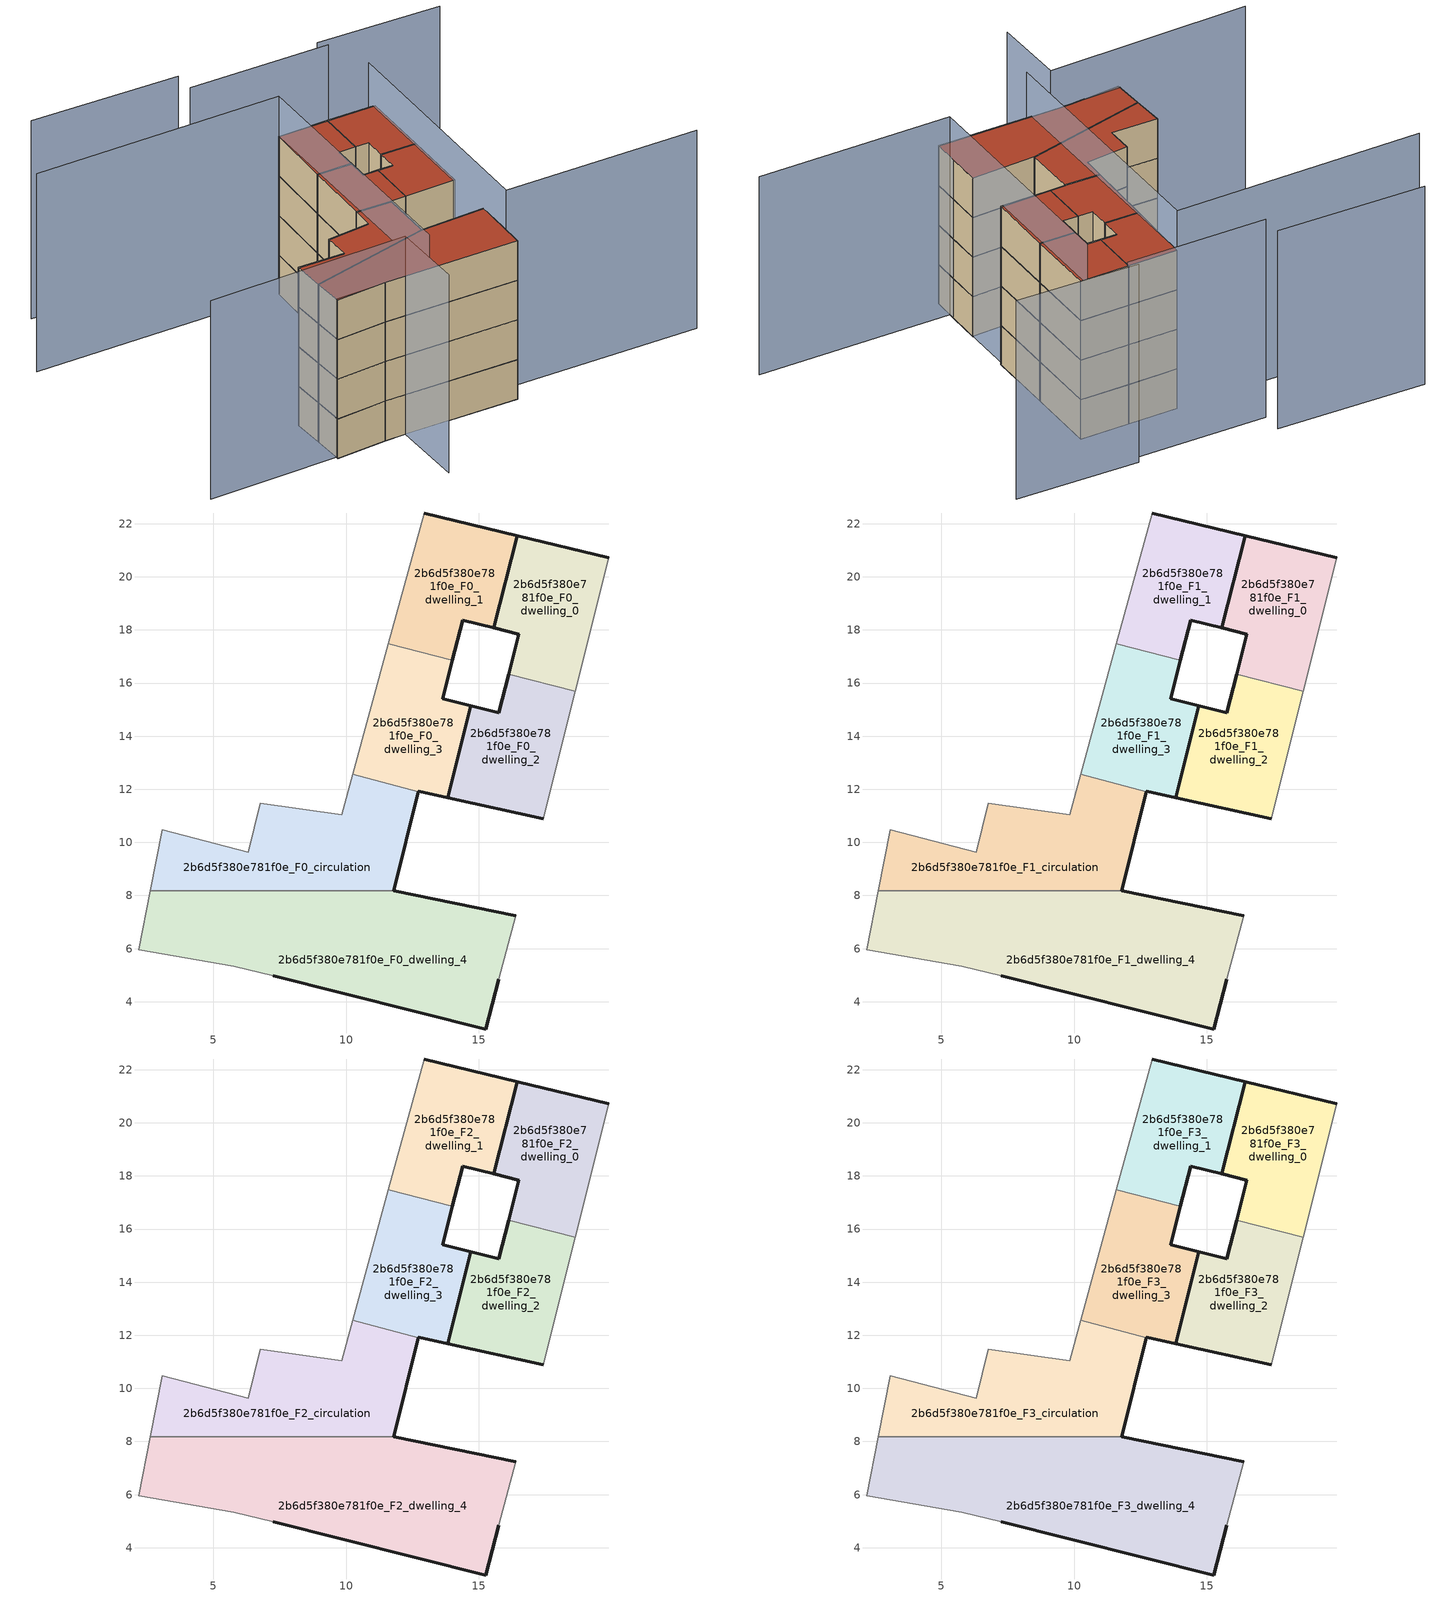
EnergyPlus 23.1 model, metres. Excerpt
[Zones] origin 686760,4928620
2b6d5f380e781f0e_F0_dwelling_0
 floor ground (EU_floor_Construction): 18.63,15.7 19.9,20.71 16.45,21.55 15.57,18.07 16.5,17.84 16.12,16.33 z0
 wall outside (EU_wall_Construction): 16.12,16.33 16.5,17.84 15.57,18.07 16.45,21.55 19.9,20.71 z0:3
 wall adiabatic (EU_wall_Construction): 19.9,20.71 18.63,15.7 z0:3
 wall to 2b6d5f380e781f0e_F0_dwelling_2 (EU_wall_Construction): 18.63,15.7 16.12,16.33 z0:3
2b6d5f380e781f0e_F0_dwelling_1
 floor ground (EU_floor_Construction): 15.57,18.07 16.45,21.55 12.95,22.4 11.6,17.47 14.01,16.86 14.39,18.37 z0
 wall outside (EU_wall_Construction): 12.95,22.4 16.45,21.55 15.57,18.07 14.39,18.37 14.01,16.86 z0:3
 wall adiabatic (EU_wall_Construction): 11.6,17.47 12.95,22.4 z0:3
 wall to 2b6d5f380e781f0e_F0_dwelling_3 (EU_wall_Construction): 14.01,16.86 11.6,17.47 z0:3
2b6d5f380e781f0e_F0_dwelling_2
 floor ground (EU_floor_Construction): 17.42,10.88 18.63,15.7 16.12,16.33 15.76,14.88 14.7,15.15 13.82,11.69 z0
 wall outside (EU_wall_Construction): 17.42,10.88 13.82,11.69 14.7,15.15 15.76,14.88 16.12,16.33 z0:3
 wall adiabatic (EU_wall_Construction): 18.63,15.7 17.42,10.88 z0:3
2b6d5f380e781f0e_F0_dwelling_3
 floor ground (EU_floor_Construction): 13.82,11.69 14.7,15.15 13.64,15.41 14.01,16.86 11.6,17.47 10.26,12.57 12.72,11.91 12.73,11.93 z0
 wall outside (EU_wall_Construction): 14.01,16.86 13.64,15.41 14.7,15.15 13.82,11.69 12.73,11.93 12.72,11.91 z0:3
 wall adiabatic (EU_wall_Construction): 10.26,12.57 11.6,17.47 z0:3
 wall to 2b6d5f380e781f0e_F0_circulation (EU_wall_Construction): 12.72,11.91 10.26,12.57 z0:3
2b6d5f380e781f0e_F0_dwelling_4
 floor ground (EU_floor_Construction): 15.27,2.97 15.76,4.85 16.39,7.24 11.8,8.18 2.63,8.18 2.19,5.96 5.78,5.34 7.26,4.98 z0
 wall outside (EU_wall_Construction): 15.76,4.85 15.27,2.97 7.26,4.98 / 11.8,8.18 16.39,7.24 z0:3
 wall adiabatic (EU_wall_Construction): 16.39,7.24 15.76,4.85 / 7.26,4.98 5.78,5.34 2.19,5.96 2.63,8.18 z0:3
 wall to 2b6d5f380e781f0e_F0_circulation (EU_wall_Construction): 2.63,8.18 11.8,8.18 z0:3
2b6d5f380e781f0e_F0_circulation
 floor ground (EU_floor_Construction): 11.8,8.18 12.72,11.91 10.26,12.57 9.84,11.05 6.78,11.48 6.32,9.62 3.09,10.47 2.63,8.18 z0
 wall outside (EU_wall_Construction): 12.72,11.91 11.8,8.18 z0:3
 wall adiabatic (EU_wall_Construction): 2.63,8.18 3.09,10.47 6.32,9.62 6.78,11.48 9.84,11.05 10.26,12.57 z0:3
2b6d5f380e781f0e_F1_dwelling_0
 floor to 2b6d5f380e781f0e_F0_dwelling_0 (EU_floor_Construction): 18.63,15.7 19.9,20.71 16.45,21.55 15.57,18.07 16.5,17.84 16.12,16.33 z3
 wall outside (EU_wall_Construction): 16.12,16.33 16.5,17.84 15.57,18.07 16.45,21.55 19.9,20.71 z3:6
 wall adiabatic (EU_wall_Construction): 19.9,20.71 18.63,15.7 z3:6
 wall to 2b6d5f380e781f0e_F1_dwelling_2 (EU_wall_Construction): 18.63,15.7 16.12,16.33 z3:6
2b6d5f380e781f0e_F1_dwelling_1
 floor to 2b6d5f380e781f0e_F0_dwelling_1 (EU_floor_Construction): 15.57,18.07 16.45,21.55 12.95,22.4 11.6,17.47 14.01,16.86 14.39,18.37 z3
 wall outside (EU_wall_Construction): 12.95,22.4 16.45,21.55 15.57,18.07 14.39,18.37 14.01,16.86 z3:6
 wall adiabatic (EU_wall_Construction): 11.6,17.47 12.95,22.4 z3:6
 wall to 2b6d5f380e781f0e_F1_dwelling_3 (EU_wall_Construction): 14.01,16.86 11.6,17.47 z3:6
2b6d5f380e781f0e_F1_dwelling_2
 floor to 2b6d5f380e781f0e_F0_dwelling_2 (EU_floor_Construction): 17.42,10.88 18.63,15.7 16.12,16.33 15.76,14.88 14.7,15.15 13.82,11.69 z3
 wall outside (EU_wall_Construction): 17.42,10.88 13.82,11.69 14.7,15.15 15.76,14.88 16.12,16.33 z3:6
 wall adiabatic (EU_wall_Construction): 18.63,15.7 17.42,10.88 z3:6
2b6d5f380e781f0e_F1_dwelling_3
 floor to 2b6d5f380e781f0e_F0_dwelling_3 (EU_floor_Construction): 13.82,11.69 14.7,15.15 13.64,15.41 14.01,16.86 11.6,17.47 10.26,12.57 12.72,11.91 12.73,11.93 z3
 wall outside (EU_wall_Construction): 14.01,16.86 13.64,15.41 14.7,15.15 13.82,11.69 12.73,11.93 12.72,11.91 z3:6
 wall adiabatic (EU_wall_Construction): 10.26,12.57 11.6,17.47 z3:6
 wall to 2b6d5f380e781f0e_F1_circulation (EU_wall_Construction): 12.72,11.91 10.26,12.57 z3:6
2b6d5f380e781f0e_F1_dwelling_4
 floor to 2b6d5f380e781f0e_F0_dwelling_4 (EU_floor_Construction): 15.27,2.97 15.76,4.85 16.39,7.24 11.8,8.18 2.63,8.18 2.19,5.96 5.78,5.34 7.26,4.98 z3
 wall outside (EU_wall_Construction): 15.76,4.85 15.27,2.97 7.26,4.98 / 11.8,8.18 16.39,7.24 z3:6
 wall adiabatic (EU_wall_Construction): 16.39,7.24 15.76,4.85 / 7.26,4.98 5.78,5.34 2.19,5.96 2.63,8.18 z3:6
 wall to 2b6d5f380e781f0e_F1_circulation (EU_wall_Construction): 2.63,8.18 11.8,8.18 z3:6
2b6d5f380e781f0e_F1_circulation
 floor to 2b6d5f380e781f0e_F0_circulation (EU_floor_Construction): 11.8,8.18 12.72,11.91 10.26,12.57 9.84,11.05 6.78,11.48 6.32,9.62 3.09,10.47 2.63,8.18 z3
 wall outside (EU_wall_Construction): 12.72,11.91 11.8,8.18 z3:6
 wall adiabatic (EU_wall_Construction): 2.63,8.18 3.09,10.47 6.32,9.62 6.78,11.48 9.84,11.05 10.26,12.57 z3:6
2b6d5f380e781f0e_F2_dwelling_0
 floor to 2b6d5f380e781f0e_F1_dwelling_0 (EU_floor_Construction): 18.63,15.7 19.9,20.71 16.45,21.55 15.57,18.07 16.5,17.84 16.12,16.33 z6
 wall outside (EU_wall_Construction): 16.12,16.33 16.5,17.84 15.57,18.07 16.45,21.55 19.9,20.71 z6:9
 wall adiabatic (EU_wall_Construction): 19.9,20.71 18.63,15.7 z6:9
 wall to 2b6d5f380e781f0e_F2_dwelling_2 (EU_wall_Construction): 18.63,15.7 16.12,16.33 z6:9
2b6d5f380e781f0e_F2_dwelling_1
 floor to 2b6d5f380e781f0e_F1_dwelling_1 (EU_floor_Construction): 15.57,18.07 16.45,21.55 12.95,22.4 11.6,17.47 14.01,16.86 14.39,18.37 z6
 wall outside (EU_wall_Construction): 12.95,22.4 16.45,21.55 15.57,18.07 14.39,18.37 14.01,16.86 z6:9
 wall adiabatic (EU_wall_Construction): 11.6,17.47 12.95,22.4 z6:9
 wall to 2b6d5f380e781f0e_F2_dwelling_3 (EU_wall_Construction): 14.01,16.86 11.6,17.47 z6:9
2b6d5f380e781f0e_F2_dwelling_2
 floor to 2b6d5f380e781f0e_F1_dwelling_2 (EU_floor_Construction): 17.42,10.88 18.63,15.7 16.12,16.33 15.76,14.88 14.7,15.15 13.82,11.69 z6
 wall outside (EU_wall_Construction): 17.42,10.88 13.82,11.69 14.7,15.15 15.76,14.88 16.12,16.33 z6:9
 wall adiabatic (EU_wall_Construction): 18.63,15.7 17.42,10.88 z6:9
2b6d5f380e781f0e_F2_dwelling_3
 floor to 2b6d5f380e781f0e_F1_dwelling_3 (EU_floor_Construction): 13.82,11.69 14.7,15.15 13.64,15.41 14.01,16.86 11.6,17.47 10.26,12.57 12.72,11.91 12.73,11.93 z6
 wall outside (EU_wall_Construction): 14.01,16.86 13.64,15.41 14.7,15.15 13.82,11.69 12.73,11.93 12.72,11.91 z6:9
 wall adiabatic (EU_wall_Construction): 10.26,12.57 11.6,17.47 z6:9
 wall to 2b6d5f380e781f0e_F2_circulation (EU_wall_Construction): 12.72,11.91 10.26,12.57 z6:9
2b6d5f380e781f0e_F2_dwelling_4
 floor to 2b6d5f380e781f0e_F1_dwelling_4 (EU_floor_Construction): 15.27,2.97 15.76,4.85 16.39,7.24 11.8,8.18 2.63,8.18 2.19,5.96 5.78,5.34 7.26,4.98 z6
 wall outside (EU_wall_Construction): 15.76,4.85 15.27,2.97 7.26,4.98 / 11.8,8.18 16.39,7.24 z6:9
 wall adiabatic (EU_wall_Construction): 16.39,7.24 15.76,4.85 / 7.26,4.98 5.78,5.34 2.19,5.96 2.63,8.18 z6:9
 wall to 2b6d5f380e781f0e_F2_circulation (EU_wall_Construction): 2.63,8.18 11.8,8.18 z6:9
2b6d5f380e781f0e_F2_circulation
 floor to 2b6d5f380e781f0e_F1_circulation (EU_floor_Construction): 11.8,8.18 12.72,11.91 10.26,12.57 9.84,11.05 6.78,11.48 6.32,9.62 3.09,10.47 2.63,8.18 z6
 wall outside (EU_wall_Construction): 12.72,11.91 11.8,8.18 z6:9
 wall adiabatic (EU_wall_Construction): 2.63,8.18 3.09,10.47 6.32,9.62 6.78,11.48 9.84,11.05 10.26,12.57 z6:9
2b6d5f380e781f0e_F3_dwelling_0
 floor to 2b6d5f380e781f0e_F2_dwelling_0 (EU_floor_Construction): 18.63,15.7 19.9,20.71 16.45,21.55 15.57,18.07 16.5,17.84 16.12,16.33 z9
 wall outside (EU_wall_Construction): 16.12,16.33 16.5,17.84 15.57,18.07 16.45,21.55 19.9,20.71 z9:12
 wall adiabatic (EU_wall_Construction): 19.9,20.71 18.63,15.7 z9:12
 wall to 2b6d5f380e781f0e_F3_dwelling_2 (EU_wall_Construction): 18.63,15.7 16.12,16.33 z9:12
 roof outside (EU_roof_Construction): 19.9,20.71 18.63,15.7 16.12,16.33 16.5,17.84 15.57,18.07 16.45,21.55 z12
2b6d5f380e781f0e_F3_dwelling_1
 floor to 2b6d5f380e781f0e_F2_dwelling_1 (EU_floor_Construction): 15.57,18.07 16.45,21.55 12.95,22.4 11.6,17.47 14.01,16.86 14.39,18.37 z9
 wall outside (EU_wall_Construction): 12.95,22.4 16.45,21.55 15.57,18.07 14.39,18.37 14.01,16.86 z9:12
 wall adiabatic (EU_wall_Construction): 11.6,17.47 12.95,22.4 z9:12
 wall to 2b6d5f380e781f0e_F3_dwelling_3 (EU_wall_Construction): 14.01,16.86 11.6,17.47 z9:12
 roof outside (EU_roof_Construction): 16.45,21.55 15.57,18.07 14.39,18.37 14.01,16.86 11.6,17.47 12.95,22.4 z12
2b6d5f380e781f0e_F3_dwelling_2
 floor to 2b6d5f380e781f0e_F2_dwelling_2 (EU_floor_Construction): 17.42,10.88 18.63,15.7 16.12,16.33 15.76,14.88 14.7,15.15 13.82,11.69 z9
 wall outside (EU_wall_Construction): 17.42,10.88 13.82,11.69 14.7,15.15 15.76,14.88 16.12,16.33 z9:12
 wall adiabatic (EU_wall_Construction): 18.63,15.7 17.42,10.88 z9:12
 roof outside (EU_roof_Construction): 18.63,15.7 17.42,10.88 13.82,11.69 14.7,15.15 15.76,14.88 16.12,16.33 z12
2b6d5f380e781f0e_F3_dwelling_3
 floor to 2b6d5f380e781f0e_F2_dwelling_3 (EU_floor_Construction): 13.82,11.69 14.7,15.15 13.64,15.41 14.01,16.86 11.6,17.47 10.26,12.57 12.72,11.91 12.73,11.93 z9
 wall outside (EU_wall_Construction): 14.01,16.86 13.64,15.41 14.7,15.15 13.82,11.69 12.73,11.93 12.72,11.91 z9:12
 wall adiabatic (EU_wall_Construction): 10.26,12.57 11.6,17.47 z9:12
 wall to 2b6d5f380e781f0e_F3_circulation (EU_wall_Construction): 12.72,11.91 10.26,12.57 z9:12
 roof outside (EU_roof_Construction): 14.01,16.86 13.64,15.41 14.7,15.15 13.82,11.69 12.73,11.93 12.72,11.91 10.26,12.57 11.6,17.47 z12
2b6d5f380e781f0e_F3_dwelling_4
 floor to 2b6d5f380e781f0e_F2_dwelling_4 (EU_floor_Construction): 15.27,2.97 15.76,4.85 16.39,7.24 11.8,8.18 2.63,8.18 2.19,5.96 5.78,5.34 7.26,4.98 z9
 wall outside (EU_wall_Construction): 15.76,4.85 15.27,2.97 7.26,4.98 / 11.8,8.18 16.39,7.24 z9:12
 wall adiabatic (EU_wall_Construction): 16.39,7.24 15.76,4.85 / 7.26,4.98 5.78,5.34 2.19,5.96 2.63,8.18 z9:12
 wall to 2b6d5f380e781f0e_F3_circulation (EU_wall_Construction): 2.63,8.18 11.8,8.18 z9:12
 roof outside (EU_roof_Construction): 16.39,7.24 15.76,4.85 15.27,2.97 7.26,4.98 5.78,5.34 2.19,5.96 2.63,8.18 11.8,8.18 z12
2b6d5f380e781f0e_F3_circulation
 floor to 2b6d5f380e781f0e_F2_circulation (EU_floor_Construction): 11.8,8.18 12.72,11.91 10.26,12.57 9.84,11.05 6.78,11.48 6.32,9.62 3.09,10.47 2.63,8.18 z9
 wall outside (EU_wall_Construction): 12.72,11.91 11.8,8.18 z9:12
 wall adiabatic (EU_wall_Construction): 2.63,8.18 3.09,10.47 6.32,9.62 6.78,11.48 9.84,11.05 10.26,12.57 z9:12
 roof outside (EU_roof_Construction): 12.72,11.91 11.8,8.18 2.63,8.18 3.09,10.47 6.32,9.62 6.78,11.48 9.84,11.05 10.26,12.57 z12
shading: -6.91,8.21 7.26,5.01 / 7.26,5.01 6.1,-0.16 / 29.25,0.99 15.64,4.38 / 15.64,4.38 19.84,21.23 / -4.44,26.63 12.95,22.4 / 12.95,22.4 8.5,4.08 / 19.42,24.54 9.65,27.06 / 27.7,22.85 19.12,25.2 / 10.04,28.56 -0.31,31.35 z0:15
[Building]
EU S2 Campaign: North Axis=0; Terrain=City; Solar Distribution=FullExterior
[Site:Location]
Bologna: Latitude=44.5; Longitude=11.25; Time Zone=1; Elevation=37
[SizingPeriod:WeatherFileDays]
AnnualSizingPeriod: Begin Month=1; Begin Day of Month=1; End Month=12; End Day of Month=31; Day of Week for Start Day=Monday; Use Weather File Daylight Saving Period=No; Use Weather File Rain and Snow Indicators=No
[MATERIAL]
EU_InternalMass_Material: Roughness=MediumRough; Thickness=0.1; Conductivity=1; Density=1800; Specific Heat=900; Thermal Absorptance=0.9; Solar Absorptance=0.7; Visible Absorptance=0.7
[MATERIAL:NOMASS] Roughness=MediumRough; Thermal Absorptance=0.9; Solar Absorptance=0.7; Visible Absorptance=0.7
Name | Thermal Resistance
EU_wall_NoMass | 0.781309
EU_roof_NoMass | 0.418499
EU_floor_NoMass | 0.563442
[CONSTRUCTION]
EU_wall_Construction: EU_wall_NoMass
EU_roof_Construction: EU_roof_NoMass
EU_floor_Construction: EU_floor_NoMass
EU_InternalMass_Construction: EU_InternalMass_Material
[ZONE] Type=1; Multiplier=1; Ceiling Height=autocalculate; Floor Area=autocalculate; Part of Total Floor Area=Yes
Name | Volume
2b6d5f380e781f0e_F0_dwelling_0 | 50.4705
2b6d5f380e781f0e_F1_dwelling_0; 2b6d5f380e781f0e_F2_dwelling_0; 2b6d5f380e781f0e_F3_dwelling_0 | 50.4712
2b6d5f380e781f0e_F0_dwelling_1; 2b6d5f380e781f0e_F1_dwelling_1; 2b6d5f380e781f0e_F2_dwelling_1; 2b6d5f380e781f0e_F3_dwelling_1 | 50.4771
2b6d5f380e781f0e_F0_dwelling_2 | 50.4756
2b6d5f380e781f0e_F1_dwelling_2; 2b6d5f380e781f0e_F2_dwelling_2; 2b6d5f380e781f0e_F3_dwelling_2; 2b6d5f380e781f0e_F1_dwelling_3; 2b6d5f380e781f0e_F2_dwelling_3; 2b6d5f380e781f0e_F3_dwelling_3 | 50.4749
2b6d5f380e781f0e_F0_dwelling_3 | 50.4741
2b6d5f380e781f0e_F0_dwelling_4; 2b6d5f380e781f0e_F1_dwelling_4; 2b6d5f380e781f0e_F2_dwelling_4; 2b6d5f380e781f0e_F3_dwelling_4 | 144.068
2b6d5f380e781f0e_F0_circulation | 80.6118
2b6d5f380e781f0e_F1_circulation; 2b6d5f380e781f0e_F2_circulation; 2b6d5f380e781f0e_F3_circulation | 80.614
[INTERNALMASS] Construction=EU_InternalMass_Construction
Name | Zone or ZoneList | Surface Area
2b6d5f380e781f0e_F0_dwelling_0_EU_InternalMass | 2b6d5f380e781f0e_F0_dwelling_0 | 16.8248
2b6d5f380e781f0e_F0_dwelling_1_EU_InternalMass | 2b6d5f380e781f0e_F0_dwelling_1 | 16.8248
2b6d5f380e781f0e_F0_dwelling_2_EU_InternalMass | 2b6d5f380e781f0e_F0_dwelling_2 | 16.8248
2b6d5f380e781f0e_F0_dwelling_3_EU_InternalMass | 2b6d5f380e781f0e_F0_dwelling_3 | 16.8248
2b6d5f380e781f0e_F0_dwelling_4_EU_InternalMass | 2b6d5f380e781f0e_F0_dwelling_4 | 48.0227
2b6d5f380e781f0e_F1_dwelling_0_EU_InternalMass | 2b6d5f380e781f0e_F1_dwelling_0 | 16.8248
2b6d5f380e781f0e_F1_dwelling_1_EU_InternalMass | 2b6d5f380e781f0e_F1_dwelling_1 | 16.8248
2b6d5f380e781f0e_F1_dwelling_2_EU_InternalMass | 2b6d5f380e781f0e_F1_dwelling_2 | 16.8248
2b6d5f380e781f0e_F1_dwelling_3_EU_InternalMass | 2b6d5f380e781f0e_F1_dwelling_3 | 16.8248
2b6d5f380e781f0e_F1_dwelling_4_EU_InternalMass | 2b6d5f380e781f0e_F1_dwelling_4 | 48.0227
2b6d5f380e781f0e_F2_dwelling_0_EU_InternalMass | 2b6d5f380e781f0e_F2_dwelling_0 | 16.8248
2b6d5f380e781f0e_F2_dwelling_1_EU_InternalMass | 2b6d5f380e781f0e_F2_dwelling_1 | 16.8248
2b6d5f380e781f0e_F2_dwelling_2_EU_InternalMass | 2b6d5f380e781f0e_F2_dwelling_2 | 16.8248
2b6d5f380e781f0e_F2_dwelling_3_EU_InternalMass | 2b6d5f380e781f0e_F2_dwelling_3 | 16.8248
2b6d5f380e781f0e_F2_dwelling_4_EU_InternalMass | 2b6d5f380e781f0e_F2_dwelling_4 | 48.0227
2b6d5f380e781f0e_F3_dwelling_0_EU_InternalMass | 2b6d5f380e781f0e_F3_dwelling_0 | 16.8248
2b6d5f380e781f0e_F3_dwelling_1_EU_InternalMass | 2b6d5f380e781f0e_F3_dwelling_1 | 16.8248
2b6d5f380e781f0e_F3_dwelling_2_EU_InternalMass | 2b6d5f380e781f0e_F3_dwelling_2 | 16.8248
2b6d5f380e781f0e_F3_dwelling_3_EU_InternalMass | 2b6d5f380e781f0e_F3_dwelling_3 | 16.8248
2b6d5f380e781f0e_F3_dwelling_4_EU_InternalMass | 2b6d5f380e781f0e_F3_dwelling_4 | 48.0227
[OTHEREQUIPMENT] Fuel Type=Electricity; Design Level Calculation Method=Watts/Area; Power per Zone Floor Area=1; Fraction Latent=0; Fraction Radiant=0; Fraction Lost=0; Carbon Dioxide Generation Rate=0; EndUse Subcategory=EU_Step8_InternalGains
Name | Zone or ZoneList or Space or SpaceList | Schedule
EU_Step8_InternalGain_2b6d5f380e781f0e_F0_dwelling_0_f000 | 2b6d5f380e781f0e_F0_dwelling_0 | EU_Step8_GainSchedule_2b6d5f380e781f0e_F0_dwelling_0_f000
EU_Step8_InternalGain_2b6d5f380e781f0e_F0_dwelling_1_f000 | 2b6d5f380e781f0e_F0_dwelling_1 | EU_Step8_GainSchedule_2b6d5f380e781f0e_F0_dwelling_1_f000
EU_Step8_InternalGain_2b6d5f380e781f0e_F0_dwelling_2_f000 | 2b6d5f380e781f0e_F0_dwelling_2 | EU_Step8_GainSchedule_2b6d5f380e781f0e_F0_dwelling_2_f000
EU_Step8_InternalGain_2b6d5f380e781f0e_F0_dwelling_3_f000 | 2b6d5f380e781f0e_F0_dwelling_3 | EU_Step8_GainSchedule_2b6d5f380e781f0e_F0_dwelling_3_f000
EU_Step8_InternalGain_2b6d5f380e781f0e_F0_dwelling_4_f000 | 2b6d5f380e781f0e_F0_dwelling_4 | EU_Step8_GainSchedule_2b6d5f380e781f0e_F0_dwelling_4_f000
EU_Step8_InternalGain_2b6d5f380e781f0e_F1_dwelling_0_f000 | 2b6d5f380e781f0e_F1_dwelling_0 | EU_Step8_GainSchedule_2b6d5f380e781f0e_F1_dwelling_0_f000
EU_Step8_InternalGain_2b6d5f380e781f0e_F1_dwelling_1_f000 | 2b6d5f380e781f0e_F1_dwelling_1 | EU_Step8_GainSchedule_2b6d5f380e781f0e_F1_dwelling_1_f000
EU_Step8_InternalGain_2b6d5f380e781f0e_F1_dwelling_2_f000 | 2b6d5f380e781f0e_F1_dwelling_2 | EU_Step8_GainSchedule_2b6d5f380e781f0e_F1_dwelling_2_f000
EU_Step8_InternalGain_2b6d5f380e781f0e_F1_dwelling_3_f000 | 2b6d5f380e781f0e_F1_dwelling_3 | EU_Step8_GainSchedule_2b6d5f380e781f0e_F1_dwelling_3_f000
EU_Step8_InternalGain_2b6d5f380e781f0e_F1_dwelling_4_f000 | 2b6d5f380e781f0e_F1_dwelling_4 | EU_Step8_GainSchedule_2b6d5f380e781f0e_F1_dwelling_4_f000
EU_Step8_InternalGain_2b6d5f380e781f0e_F2_dwelling_0_f000 | 2b6d5f380e781f0e_F2_dwelling_0 | EU_Step8_GainSchedule_2b6d5f380e781f0e_F2_dwelling_0_f000
EU_Step8_InternalGain_2b6d5f380e781f0e_F2_dwelling_1_f000 | 2b6d5f380e781f0e_F2_dwelling_1 | EU_Step8_GainSchedule_2b6d5f380e781f0e_F2_dwelling_1_f000
EU_Step8_InternalGain_2b6d5f380e781f0e_F2_dwelling_2_f000 | 2b6d5f380e781f0e_F2_dwelling_2 | EU_Step8_GainSchedule_2b6d5f380e781f0e_F2_dwelling_2_f000
EU_Step8_InternalGain_2b6d5f380e781f0e_F2_dwelling_3_f000 | 2b6d5f380e781f0e_F2_dwelling_3 | EU_Step8_GainSchedule_2b6d5f380e781f0e_F2_dwelling_3_f000
EU_Step8_InternalGain_2b6d5f380e781f0e_F2_dwelling_4_f000 | 2b6d5f380e781f0e_F2_dwelling_4 | EU_Step8_GainSchedule_2b6d5f380e781f0e_F2_dwelling_4_f000
EU_Step8_InternalGain_2b6d5f380e781f0e_F3_dwelling_0_f000 | 2b6d5f380e781f0e_F3_dwelling_0 | EU_Step8_GainSchedule_2b6d5f380e781f0e_F3_dwelling_0_f000
EU_Step8_InternalGain_2b6d5f380e781f0e_F3_dwelling_1_f000 | 2b6d5f380e781f0e_F3_dwelling_1 | EU_Step8_GainSchedule_2b6d5f380e781f0e_F3_dwelling_1_f000
EU_Step8_InternalGain_2b6d5f380e781f0e_F3_dwelling_2_f000 | 2b6d5f380e781f0e_F3_dwelling_2 | EU_Step8_GainSchedule_2b6d5f380e781f0e_F3_dwelling_2_f000
EU_Step8_InternalGain_2b6d5f380e781f0e_F3_dwelling_3_f000 | 2b6d5f380e781f0e_F3_dwelling_3 | EU_Step8_GainSchedule_2b6d5f380e781f0e_F3_dwelling_3_f000
EU_Step8_InternalGain_2b6d5f380e781f0e_F3_dwelling_4_f000 | 2b6d5f380e781f0e_F3_dwelling_4 | EU_Step8_GainSchedule_2b6d5f380e781f0e_F3_dwelling_4_f000
[ZONEINFILTRATION:DESIGNFLOWRATE] Schedule=EU_AlwaysOn; Design Flow Rate Calculation Method=Flow/Area; Flow Rate per Floor Area=0.0005; Constant Term Coefficient=1; Temperature Term Coefficient=0; Velocity Term Coefficient=0; Velocity Squared Term Coefficient=0
Name | Zone or ZoneList or Space or SpaceList
EU_Circulation_Infiltration_2b6d5f380e781f0e_F0_circulation | 2b6d5f380e781f0e_F0_circulation
EU_Circulation_Infiltration_2b6d5f380e781f0e_F1_circulation | 2b6d5f380e781f0e_F1_circulation
EU_Circulation_Infiltration_2b6d5f380e781f0e_F2_circulation | 2b6d5f380e781f0e_F2_circulation
EU_Circulation_Infiltration_2b6d5f380e781f0e_F3_circulation | 2b6d5f380e781f0e_F3_circulation
[ZONEVENTILATION:DESIGNFLOWRATE] Schedule=EU_AlwaysOn; Design Flow Rate Calculation Method=AirChanges/Hour; Air Changes per Hour=0.692607; Ventilation Type=Natural; Fan Pressure Rise=0; Fan Total Efficiency=1; Constant Term Coefficient=1; Temperature Term Coefficient=0; Velocity Term Coefficient=0; Velocity Squared Term Coefficient=0; Minimum Indoor Temperature=-100; Maximum Indoor Temperature=100; Delta Temperature=-100; Minimum Outdoor Temperature=-100; Maximum Outdoor Temperature=100; Maximum Wind Speed=40
Name | Zone or ZoneList or Space or SpaceList
EU_ConstantAir_2b6d5f380e781f0e_F0_dwelling_0 | 2b6d5f380e781f0e_F0_dwelling_0
EU_ConstantAir_2b6d5f380e781f0e_F0_dwelling_1 | 2b6d5f380e781f0e_F0_dwelling_1
EU_ConstantAir_2b6d5f380e781f0e_F0_dwelling_2 | 2b6d5f380e781f0e_F0_dwelling_2
EU_ConstantAir_2b6d5f380e781f0e_F0_dwelling_3 | 2b6d5f380e781f0e_F0_dwelling_3
EU_ConstantAir_2b6d5f380e781f0e_F0_dwelling_4 | 2b6d5f380e781f0e_F0_dwelling_4
EU_ConstantAir_2b6d5f380e781f0e_F1_dwelling_0 | 2b6d5f380e781f0e_F1_dwelling_0
EU_ConstantAir_2b6d5f380e781f0e_F1_dwelling_1 | 2b6d5f380e781f0e_F1_dwelling_1
EU_ConstantAir_2b6d5f380e781f0e_F1_dwelling_2 | 2b6d5f380e781f0e_F1_dwelling_2
EU_ConstantAir_2b6d5f380e781f0e_F1_dwelling_3 | 2b6d5f380e781f0e_F1_dwelling_3
EU_ConstantAir_2b6d5f380e781f0e_F1_dwelling_4 | 2b6d5f380e781f0e_F1_dwelling_4
EU_ConstantAir_2b6d5f380e781f0e_F2_dwelling_0 | 2b6d5f380e781f0e_F2_dwelling_0
EU_ConstantAir_2b6d5f380e781f0e_F2_dwelling_1 | 2b6d5f380e781f0e_F2_dwelling_1
EU_ConstantAir_2b6d5f380e781f0e_F2_dwelling_2 | 2b6d5f380e781f0e_F2_dwelling_2
EU_ConstantAir_2b6d5f380e781f0e_F2_dwelling_3 | 2b6d5f380e781f0e_F2_dwelling_3
EU_ConstantAir_2b6d5f380e781f0e_F2_dwelling_4 | 2b6d5f380e781f0e_F2_dwelling_4
EU_ConstantAir_2b6d5f380e781f0e_F3_dwelling_0 | 2b6d5f380e781f0e_F3_dwelling_0
EU_ConstantAir_2b6d5f380e781f0e_F3_dwelling_1 | 2b6d5f380e781f0e_F3_dwelling_1
EU_ConstantAir_2b6d5f380e781f0e_F3_dwelling_2 | 2b6d5f380e781f0e_F3_dwelling_2
EU_ConstantAir_2b6d5f380e781f0e_F3_dwelling_3 | 2b6d5f380e781f0e_F3_dwelling_3
EU_ConstantAir_2b6d5f380e781f0e_F3_dwelling_4 | 2b6d5f380e781f0e_F3_dwelling_4
[HVACTEMPLATE:THERMOSTAT] Constant Heating Setpoint=20; Constant Cooling Setpoint=50
EU_HeatOnly_2b6d5f380e781f0e_F0_dwelling_0; EU_HeatOnly_2b6d5f380e781f0e_F0_dwelling_1; EU_HeatOnly_2b6d5f380e781f0e_F0_dwelling_2; EU_HeatOnly_2b6d5f380e781f0e_F0_dwelling_3; EU_HeatOnly_2b6d5f380e781f0e_F0_dwelling_4; EU_HeatOnly_2b6d5f380e781f0e_F1_dwelling_0; EU_HeatOnly_2b6d5f380e781f0e_F1_dwelling_1; EU_HeatOnly_2b6d5f380e781f0e_F1_dwelling_2; EU_HeatOnly_2b6d5f380e781f0e_F1_dwelling_3; EU_HeatOnly_2b6d5f380e781f0e_F1_dwelling_4; EU_HeatOnly_2b6d5f380e781f0e_F2_dwelling_0; EU_HeatOnly_2b6d5f380e781f0e_F2_dwelling_1; EU_HeatOnly_2b6d5f380e781f0e_F2_dwelling_2; EU_HeatOnly_2b6d5f380e781f0e_F2_dwelling_3; EU_HeatOnly_2b6d5f380e781f0e_F2_dwelling_4; EU_HeatOnly_2b6d5f380e781f0e_F3_dwelling_0; EU_HeatOnly_2b6d5f380e781f0e_F3_dwelling_1; EU_HeatOnly_2b6d5f380e781f0e_F3_dwelling_2; EU_HeatOnly_2b6d5f380e781f0e_F3_dwelling_3; EU_HeatOnly_2b6d5f380e781f0e_F3_dwelling_4
[HVACTEMPLATE:ZONE:IDEALLOADSAIRSYSTEM] System Availability Schedule=EU_AlwaysOn; Maximum Heating Supply Air Temperature=50; Minimum Cooling Supply Air Temperature=13; Maximum Heating Supply Air Humidity Ratio=0.0156; Minimum Cooling Supply Air Humidity Ratio=0.0077; Heating Limit=NoLimit; Cooling Limit=NoLimit; Heating Availability Schedule=EU_AlwaysOn; Cooling Availability Schedule=EU_CoolingOff; Dehumidification Control Type=ConstantSensibleHeatRatio; Cooling Sensible Heat Ratio=0.7; Dehumidification Setpoint=60; Humidification Control Type=None; Humidification Setpoint=30; Outdoor Air Method=None; Outdoor Air Flow Rate per Person=0.00944; Outdoor Air Flow Rate per Zone Floor Area=0; Outdoor Air Flow Rate per Zone=0; Demand Controlled Ventilation Type=None; Outdoor Air Economizer Type=NoEconomizer; Heat Recovery Type=None; Sensible Heat Recovery Effectiveness=0.7; Latent Heat Recovery Effectiveness=0.65
Name | Template Thermostat
2b6d5f380e781f0e_F0_dwelling_0 | EU_HeatOnly_2b6d5f380e781f0e_F0_dwelling_0
2b6d5f380e781f0e_F0_dwelling_1 | EU_HeatOnly_2b6d5f380e781f0e_F0_dwelling_1
2b6d5f380e781f0e_F0_dwelling_2 | EU_HeatOnly_2b6d5f380e781f0e_F0_dwelling_2
2b6d5f380e781f0e_F0_dwelling_3 | EU_HeatOnly_2b6d5f380e781f0e_F0_dwelling_3
2b6d5f380e781f0e_F0_dwelling_4 | EU_HeatOnly_2b6d5f380e781f0e_F0_dwelling_4
2b6d5f380e781f0e_F1_dwelling_0 | EU_HeatOnly_2b6d5f380e781f0e_F1_dwelling_0
2b6d5f380e781f0e_F1_dwelling_1 | EU_HeatOnly_2b6d5f380e781f0e_F1_dwelling_1
2b6d5f380e781f0e_F1_dwelling_2 | EU_HeatOnly_2b6d5f380e781f0e_F1_dwelling_2
2b6d5f380e781f0e_F1_dwelling_3 | EU_HeatOnly_2b6d5f380e781f0e_F1_dwelling_3
2b6d5f380e781f0e_F1_dwelling_4 | EU_HeatOnly_2b6d5f380e781f0e_F1_dwelling_4
2b6d5f380e781f0e_F2_dwelling_0 | EU_HeatOnly_2b6d5f380e781f0e_F2_dwelling_0
2b6d5f380e781f0e_F2_dwelling_1 | EU_HeatOnly_2b6d5f380e781f0e_F2_dwelling_1
2b6d5f380e781f0e_F2_dwelling_2 | EU_HeatOnly_2b6d5f380e781f0e_F2_dwelling_2
2b6d5f380e781f0e_F2_dwelling_3 | EU_HeatOnly_2b6d5f380e781f0e_F2_dwelling_3
2b6d5f380e781f0e_F2_dwelling_4 | EU_HeatOnly_2b6d5f380e781f0e_F2_dwelling_4
2b6d5f380e781f0e_F3_dwelling_0 | EU_HeatOnly_2b6d5f380e781f0e_F3_dwelling_0
2b6d5f380e781f0e_F3_dwelling_1 | EU_HeatOnly_2b6d5f380e781f0e_F3_dwelling_1
2b6d5f380e781f0e_F3_dwelling_2 | EU_HeatOnly_2b6d5f380e781f0e_F3_dwelling_2
2b6d5f380e781f0e_F3_dwelling_3 | EU_HeatOnly_2b6d5f380e781f0e_F3_dwelling_3
2b6d5f380e781f0e_F3_dwelling_4 | EU_HeatOnly_2b6d5f380e781f0e_F3_dwelling_4
[SIZING:ZONE] Zone Cooling Design Supply Air Temperature Input Method=SupplyAirTemperature; Zone Cooling Design Supply Air Temperature=13; Zone Heating Design Supply Air Temperature Input Method=SupplyAirTemperature; Zone Heating Design Supply Air Temperature=50; Zone Cooling Design Supply Air Humidity Ratio=0.008; Zone Heating Design Supply Air Humidity Ratio=0.008; Cooling Design Air Flow Method=DesignDay; Cooling Design Air Flow Rate=0; Cooling Minimum Air Flow per Zone Floor Area=0.000762; Cooling Minimum Air Flow=0; Cooling Minimum Air Flow Fraction=0.2; Heating Design Air Flow Method=DesignDay; Heating Design Air Flow Rate=0; Heating Maximum Air Flow per Zone Floor Area=0.002032; Heating Maximum Air Flow=0.141576; Heating Maximum Air Flow Fraction=0.3; Account for Dedicated Outdoor Air System=No; Dedicated Outdoor Air System Control Strategy=NeutralSupplyAir; Dedicated Outdoor Air Low Setpoint Temperature for Design=autosize; Dedicated Outdoor Air High Setpoint Temperature for Design=autosize; Zone Load Sizing Method=Sensible Load Only No Latent Load; Zone Latent Cooling Design Supply Air Humidity Ratio Input Method=HumidityRatioDifference; Zone Cooling Design Supply Air Humidity Ratio Difference=0.005; Zone Latent Heating Design Supply Air Humidity Ratio Input Method=HumidityRatioDifference; Zone Humidification Design Supply Air Humidity Ratio Difference=0.005
2b6d5f380e781f0e_F0_dwelling_0; 2b6d5f380e781f0e_F0_dwelling_1; 2b6d5f380e781f0e_F0_dwelling_2; 2b6d5f380e781f0e_F0_dwelling_3; 2b6d5f380e781f0e_F0_dwelling_4; 2b6d5f380e781f0e_F1_dwelling_0; 2b6d5f380e781f0e_F1_dwelling_1; 2b6d5f380e781f0e_F1_dwelling_2; 2b6d5f380e781f0e_F1_dwelling_3; 2b6d5f380e781f0e_F1_dwelling_4; 2b6d5f380e781f0e_F2_dwelling_0; 2b6d5f380e781f0e_F2_dwelling_1; 2b6d5f380e781f0e_F2_dwelling_2; 2b6d5f380e781f0e_F2_dwelling_3; 2b6d5f380e781f0e_F2_dwelling_4; 2b6d5f380e781f0e_F3_dwelling_0; 2b6d5f380e781f0e_F3_dwelling_1; 2b6d5f380e781f0e_F3_dwelling_2; 2b6d5f380e781f0e_F3_dwelling_3; 2b6d5f380e781f0e_F3_dwelling_4
[SCHEDULE:CONSTANT]
Name | Hourly Value
EU_AlwaysOn | 1
EU_CoolingOff | 0
[SCHEDULE:FILE] Column Number=1; Rows to Skip at Top=0; Number of Hours of Data=8760; Column Separator=Comma; Interpolate to Timestep=No; Minutes per Item=60; Adjust Schedule for Daylight Savings=Yes
Name | File
EU_Step8_GainSchedule_2b6d5f380e781f0e_F0_dwelling_0_f000 | ../../schedules/2b6d5f380e781f0e/2b6d5f380e781f0e_F0_dwelling_0_f000_gain.csv
EU_Step8_GainSchedule_2b6d5f380e781f0e_F0_dwelling_1_f000 | ../../schedules/2b6d5f380e781f0e/2b6d5f380e781f0e_F0_dwelling_1_f000_gain.csv
EU_Step8_GainSchedule_2b6d5f380e781f0e_F0_dwelling_2_f000 | ../../schedules/2b6d5f380e781f0e/2b6d5f380e781f0e_F0_dwelling_2_f000_gain.csv
EU_Step8_GainSchedule_2b6d5f380e781f0e_F0_dwelling_3_f000 | ../../schedules/2b6d5f380e781f0e/2b6d5f380e781f0e_F0_dwelling_3_f000_gain.csv
EU_Step8_GainSchedule_2b6d5f380e781f0e_F0_dwelling_4_f000 | ../../schedules/2b6d5f380e781f0e/2b6d5f380e781f0e_F0_dwelling_4_f000_gain.csv
EU_Step8_GainSchedule_2b6d5f380e781f0e_F1_dwelling_0_f000 | ../../schedules/2b6d5f380e781f0e/2b6d5f380e781f0e_F1_dwelling_0_f000_gain.csv
EU_Step8_GainSchedule_2b6d5f380e781f0e_F1_dwelling_1_f000 | ../../schedules/2b6d5f380e781f0e/2b6d5f380e781f0e_F1_dwelling_1_f000_gain.csv
EU_Step8_GainSchedule_2b6d5f380e781f0e_F1_dwelling_2_f000 | ../../schedules/2b6d5f380e781f0e/2b6d5f380e781f0e_F1_dwelling_2_f000_gain.csv
EU_Step8_GainSchedule_2b6d5f380e781f0e_F1_dwelling_3_f000 | ../../schedules/2b6d5f380e781f0e/2b6d5f380e781f0e_F1_dwelling_3_f000_gain.csv
EU_Step8_GainSchedule_2b6d5f380e781f0e_F1_dwelling_4_f000 | ../../schedules/2b6d5f380e781f0e/2b6d5f380e781f0e_F1_dwelling_4_f000_gain.csv
EU_Step8_GainSchedule_2b6d5f380e781f0e_F2_dwelling_0_f000 | ../../schedules/2b6d5f380e781f0e/2b6d5f380e781f0e_F2_dwelling_0_f000_gain.csv
EU_Step8_GainSchedule_2b6d5f380e781f0e_F2_dwelling_1_f000 | ../../schedules/2b6d5f380e781f0e/2b6d5f380e781f0e_F2_dwelling_1_f000_gain.csv
EU_Step8_GainSchedule_2b6d5f380e781f0e_F2_dwelling_2_f000 | ../../schedules/2b6d5f380e781f0e/2b6d5f380e781f0e_F2_dwelling_2_f000_gain.csv
EU_Step8_GainSchedule_2b6d5f380e781f0e_F2_dwelling_3_f000 | ../../schedules/2b6d5f380e781f0e/2b6d5f380e781f0e_F2_dwelling_3_f000_gain.csv
EU_Step8_GainSchedule_2b6d5f380e781f0e_F2_dwelling_4_f000 | ../../schedules/2b6d5f380e781f0e/2b6d5f380e781f0e_F2_dwelling_4_f000_gain.csv
EU_Step8_GainSchedule_2b6d5f380e781f0e_F3_dwelling_0_f000 | ../../schedules/2b6d5f380e781f0e/2b6d5f380e781f0e_F3_dwelling_0_f000_gain.csv
EU_Step8_GainSchedule_2b6d5f380e781f0e_F3_dwelling_1_f000 | ../../schedules/2b6d5f380e781f0e/2b6d5f380e781f0e_F3_dwelling_1_f000_gain.csv
EU_Step8_GainSchedule_2b6d5f380e781f0e_F3_dwelling_2_f000 | ../../schedules/2b6d5f380e781f0e/2b6d5f380e781f0e_F3_dwelling_2_f000_gain.csv
EU_Step8_GainSchedule_2b6d5f380e781f0e_F3_dwelling_3_f000 | ../../schedules/2b6d5f380e781f0e/2b6d5f380e781f0e_F3_dwelling_3_f000_gain.csv
EU_Step8_GainSchedule_2b6d5f380e781f0e_F3_dwelling_4_f000 | ../../schedules/2b6d5f380e781f0e/2b6d5f380e781f0e_F3_dwelling_4_f000_gain.csv
